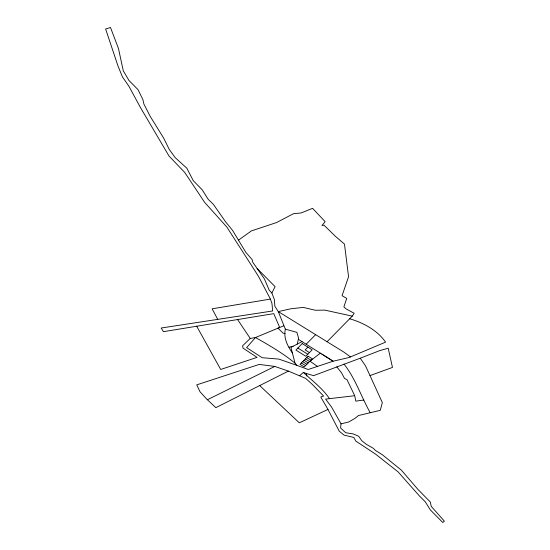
<?xml version="1.0" encoding="UTF-8"?>
<svg xmlns="http://www.w3.org/2000/svg" width="550" height="550" viewBox="0 0 550 550"><rect width="100%" height="100%" fill="white"/><g stroke="black" fill="none" stroke-linecap="round" stroke-linejoin="round"><path stroke-width="0.82" d="M292.366 352.914C287.506 345.847 283.346 337.947 285.347 329.141L278.272 311.582L274.883 306.288L274.374 299.592L271.872 292.999L269.204 290.153L264.413 278.919L252.746 262.185L252.175 259.662L245.781 252.278L232.616 230.45L225.809 222.117L213.373 204.359L208.299 199.423L202.208 189.846L193.215 180.579L186.849 168.211L175.196 157.637L169.208 149.353L163.646 138.05L150.287 116.531L143.907 104.081L142.869 99.543L138.036 89.691L128.954 80.438L123.303 70.861L118.477 48.531L110.488 27.5L105.621 28.992L117.865 65.636L122.375 76.801L128.927 86.274L140.47 107.573L169.008 156.021L184.711 172.418L204.662 202.379L226.806 227.019L258.356 276.114L270.414 299.076L271.954 303.469L272.669 310.963L161.178 328.027L163.426 331.678L273.742 313.637L279.696 327.484L255.496 337.514L250.229 338.463L242.612 345.771L243.024 348.136L257.049 357.369L220.694 369.469L196.653 326.143M363.825 400.022L355.816 401.136L354.716 395.711L325.6 399.114L331.671 407.227L341.034 423.864L340.574 427.982L345.696 432.719L353.451 433.978L358.71 436.294L361.714 440.632L366.403 444.379L373.23 448.243L375.54 450.526L382.223 454.644L401.369 470.14L417.931 489.404L430.286 501.985L431.262 506.406L444.379 521.152L442.771 522.5L430.327 509.898L425.253 501.779L419.595 496.134L398.076 471.866L375.54 454.107L355.809 441.093L353.822 437.456L344.059 435.098L339.226 431.172L327.979 409.447L320.767 397.024L323.599 396.055L312.221 384.306L305.601 378.359L288.42 371.112L274.78 366.424L259.208 364.423L196.742 384.862L200.008 391.737L206.704 399.066L215.834 407.667L288.42 371.112M297.206 344.121L298.629 338.271L296.904 332.358L285.347 329.141M271.872 292.999L275.089 286.66L257.125 268.462M327.106 341.715L352.268 316.133L354.193 313.266L346.266 309.004L343.874 306.886L346.72 298.403L342.072 295.694L348.556 276.719L344.479 244.097L335.479 236.383L323.978 225.156L321.949 225.541L325.126 221.657L312.579 208.34L301.146 212.946L293.439 213.709L276.609 222.523L251.419 230.904L238.48 240.171M307.883 347.126L305.161 349.91L309.43 352.584M306.144 344.224L315.673 334.641M299.832 375.588L303.339 372.377C312.297 380.813 322.479 388.293 329.526 398.681M349.663 318.78C363.268 322.664 377.444 330.344 385.578 342.134L349.14 357.486L333.121 361.206L320.327 353.141L309.959 361.192L317.474 366.403M301.991 341.612L290.929 347.407L295.034 363.158L296.794 365.331L308.22 369.483L333.121 361.206L321.812 354.076M207.419 399.733L274.78 366.424M327.979 409.447L299.31 422.812L259.696 385.578M283.759 325.813L278.018 328.178L283.147 333.176L285.134 333.637M360.257 358.201L379.631 350.659L388.197 348.219L392.473 367.421L370.013 375.595L365.461 365.771L360.257 358.201L313.548 375.664L303.572 372.618M370.013 375.595L382.346 402.627L380.27 410.334L358.462 415.546L354.922 418.419L348.728 421.974L341.034 423.864M289.046 347.174L293.143 346.252M270.414 299.076L212.128 308.818L217.724 319.371M352.268 316.133L324.768 310.104L315.384 310.269L303.291 307.409L291.067 308.743L278.272 311.582L343.956 352.151L350.481 356.922M296.794 365.331L278.877 359.109L262.151 357.699L246.599 347.614L255.496 337.514C269.225 345.304 282.92 353.231 295.034 363.158M301.331 362.979L305.553 365.606M306.707 357.555L310.942 360.202M305.353 358.916L309.588 361.563M304.012 360.277L308.241 362.918M302.672 361.632L306.893 364.265M297.873 348.033L307.794 354.241M298.444 339.384L320.327 353.141M336.793 366.816L341.598 372.948L344.513 378.421L347.002 379.624L354.716 395.711M344.011 364.072C355.438 378.592 361.103 396.426 370.061 412.445M237.456 319.344L250.229 338.463M306.522 373.677L306.749 375.973M302.204 343.558L295.9 350.075L305.793 356.269L312.166 349.814L302.204 343.558M308.062 356.187L299.998 364.327L304.212 366.946L312.304 358.841L308.062 356.187"/></g></svg>
